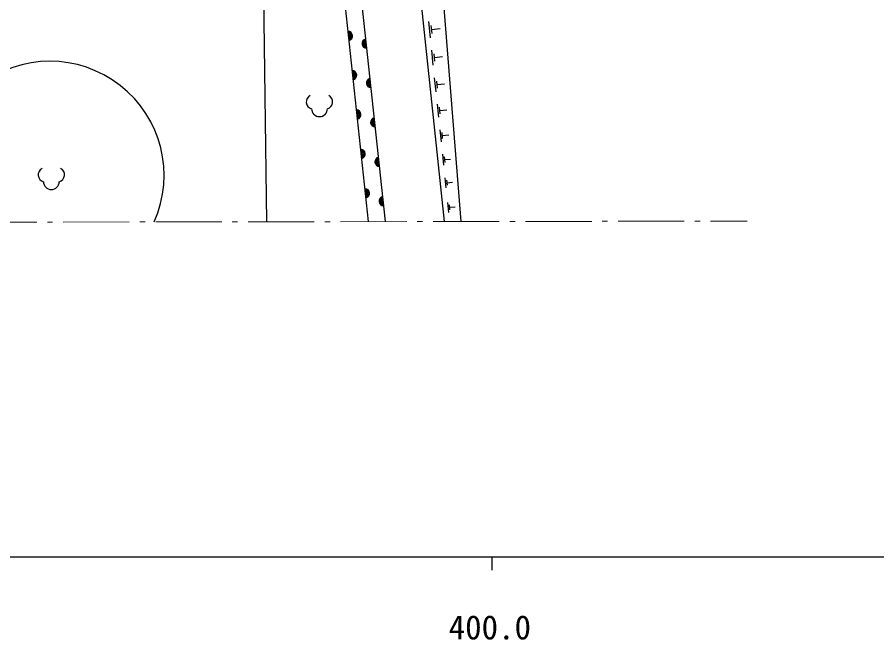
# Model space of a CAD drawing. Units: millimetres, scale not verified. Extents: x 40000 to 680000, y 20000 to 380000.
# Drawn here: x 432068 to 497134, y 198715 to 245879 of the extents above; entities that cross this region are included whole.
import ezdxf
from ezdxf.enums import TextEntityAlignment as Align

# ---------------------------------------------------------------- set-up
doc = ezdxf.new("R2010")
doc.units = ezdxf.units.MM
doc.header["$LTSCALE"] = 1000
for name, color, linetype, lineweight in [('M-BGD', 7, 'Continuous', 25), ('M-BMK-HTXT', 7, 'Continuous', 13), ('M-TTL-BAND', 7, 'Continuous', 25)]:
    doc.layers.add(name, color=color, linetype=linetype, lineweight=lineweight)
doc.styles.add('ＭＳ ゴシック', font='')
doc.styles.get('ＭＳ ゴシック').set_extended_font_data('MS Gothic')

msp = doc.modelspace()

# ---------------------------------------------------------------- linework, layer by layer
at = {"layer": 'M-BGD'}
for p, q in [((458668, 230391), (451764, 294343)), ((463342, 244327), (463214, 245543)), ((463472, 244648), (463408, 245256)), ((463440, 244952), (464088, 245021)), ((463563, 242242), (463443, 243374)), ((463684, 242541), (463624, 243107)), ((463654, 242824), (464258, 242888)), ((463776, 240236), (463664, 241288)), ((463888, 240514), (463832, 241040)), ((463860, 240777), (464421, 240836)), ((463980, 238306), (463877, 239281)), ((464084, 238564), (464033, 239051)), ((464058, 238807), (464578, 238862)), ((464177, 236449), (464081, 237349)), ((464273, 236687), (464225, 237137)), ((464249, 236912), (464729, 236963)), ((464366, 234662), (464278, 235490)), ((464455, 234881), (464411, 235295)), ((464433, 235088), (464874, 235135)), ((464548, 232943), (464468, 233702)), ((464629, 233143), (464589, 233523)), ((464609, 233333), (465014, 233376)), ((464744, 231092), (464664, 231851)), ((464825, 231292), (464785, 231672)), ((464805, 231482), (465210, 231525))]:
    msp.add_line(p, q, dxfattribs=at)
for points in [[(453028, 294343), (454767, 278231), (459931, 230391)], [(464415, 230399), (459030, 281247), (459928, 293504)], [(462876, 290767), (461665, 280554), (465652, 230401)], [(441139, 275611), (450455, 266545), (450946, 230380)]]:
    msp.add_lwpolyline(points, dxfattribs=at)
for centre, radius, start, end in [((457094, 244465), 354, 284.9586, 87.36377), ((457094, 244465), 283, 287.18263, 85.13974), ((457094, 244465), 212, 290.92896, 81.39341), ((457094, 244465), 142, 298.64069, 73.68168), ((457094, 244465), 100, 308.95835, 63.36402), ((458530, 243878), 354, 104.9586, 267.36377), ((458530, 243878), 283, 107.18263, 265.13974), ((458530, 243878), 212, 110.92896, 261.39341), ((458530, 243878), 142, 118.64069, 253.68168), ((458530, 243878), 100, 128.95835, 243.36402), ((434541, 233892), 8648, 335.95946, 204.19795), ((457416, 241482), 354, 284.9586, 87.36377), ((457416, 241482), 283, 287.18263, 85.13974), ((457416, 241482), 212, 290.92896, 81.39341), ((457416, 241482), 142, 298.64069, 73.68168), ((457416, 241482), 100, 308.95835, 63.36402), ((458852, 240895), 354, 104.9586, 267.36377), ((458852, 240895), 283, 107.18263, 265.13974), ((458852, 240895), 212, 110.92896, 261.39341), ((458852, 240895), 142, 118.64069, 253.68168), ((458852, 240895), 100, 128.95835, 243.36402), ((454483, 239463), 536, 116.08703, 255.33416), ((455411, 239463), 536, 284.66584, 63.91297), ((454947, 238944), 600, 180, 0), ((457738, 238500), 354, 284.9586, 87.36377), ((457738, 238500), 283, 287.18263, 85.13974), ((457738, 238500), 212, 290.92896, 81.39341), ((457738, 238500), 142, 298.64069, 73.68168), ((457738, 238500), 100, 308.95835, 63.36402), ((459174, 237912), 354, 104.9586, 267.36377), ((459174, 237912), 283, 107.18263, 265.13974), ((459174, 237912), 212, 110.92896, 261.39341), ((459174, 237912), 142, 118.64069, 253.68168), ((459174, 237912), 100, 128.95835, 243.36402), ((458060, 235517), 354, 284.9586, 87.36377), ((458060, 235517), 283, 287.18263, 85.13974), ((458060, 235517), 212, 290.92896, 81.39341), ((458060, 235517), 142, 298.64069, 73.68168), ((458060, 235517), 100, 308.95835, 63.36402), ((459496, 234930), 354, 104.9586, 267.36377), ((459496, 234930), 283, 107.18263, 265.13974), ((459496, 234930), 212, 110.92896, 261.39341), ((459496, 234930), 142, 118.64069, 253.68168), ((459496, 234930), 100, 128.95835, 243.36402), ((434189, 233935), 536, 116.08703, 255.33416), ((435118, 233935), 536, 284.66584, 63.91297), ((434653, 233417), 600, 180, 0), ((458382, 232534), 354, 284.9586, 87.36377), ((458382, 232534), 283, 287.18263, 85.13974), ((458382, 232534), 212, 290.92896, 81.39341), ((458382, 232534), 142, 298.64069, 73.68168), ((458382, 232534), 100, 308.95835, 63.36402), ((459818, 231947), 354, 104.9586, 267.36377), ((459818, 231947), 283, 107.18263, 265.13974), ((459818, 231947), 212, 110.92896, 261.39341), ((459818, 231947), 142, 118.64069, 253.68168), ((459818, 231947), 100, 128.95835, 243.36402)]:
    msp.add_arc(centre, radius, start, end, dxfattribs=at)
at = {"layer": 'M-BMK-HTXT'}
for p, q in [((428552, 230350), (433552, 230356)), ((434352, 230358), (434752, 230358)), ((435552, 230359), (440552, 230366)), ((441352, 230367), (441752, 230368)), ((442552, 230369), (447552, 230376)), ((448352, 230377), (448752, 230377)), ((449552, 230378), (454552, 230385)), ((455352, 230386), (455752, 230387)), ((456552, 230388), (461552, 230395)), ((462352, 230396), (462752, 230397)), ((463552, 230398), (468552, 230405)), ((469352, 230406), (469752, 230406)), ((470552, 230407), (475552, 230414)), ((476352, 230415), (476752, 230416)), ((477552, 230417), (482552, 230424)), ((483352, 230425), (483752, 230425)), ((484552, 230427), (487311, 230430))]:
    msp.add_line(p, q, dxfattribs=at)
at = {"layer": 'M-TTL-BAND'}
for p, q in [((40000, 205000), (579000, 205000)), ((468000, 205000), (468000, 204000))]:
    msp.add_line(p, q, dxfattribs=at)

# ---------------------------------------------------------------- texts
at = {"layer": 'M-TTL-BAND', "style": 'ＭＳ ゴシック'}
msp.add_text('400.0', height=1833, dxfattribs=at).set_placement((467844, 198195), align=Align.BOTTOM_CENTER)

doc.saveas('drawing.dxf')
